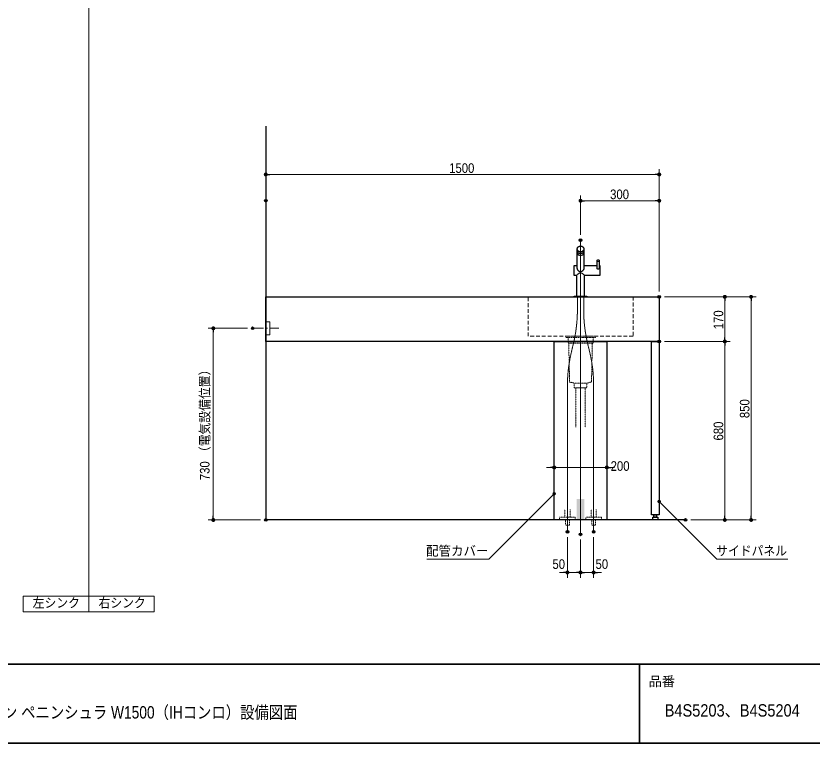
# Model space of a CAD drawing. Units: millimetres, scale not verified. Extents: x -6062 to 6062, y -3045 to 3045.
# Drawn here: x -3065 to -30, y -2770 to 0 of the extents above; entities that cross this region are included whole.
import ezdxf
from ezdxf.enums import TextEntityAlignment as Align

# ---------------------------------------------------------------- set-up
doc = ezdxf.new("R2010")
doc.units = ezdxf.units.MM
doc.header["$LTSCALE"] = 20
doc.header["$PDMODE"] = 32
doc.header["$PDSIZE"] = 10
doc.linetypes.add('USER1', pattern=[1.11, 0.71, -0.4])
doc.linetypes.add('USER2', pattern=[2.91, 1.76, -0.4, 0.35, -0.4])
for name, color, linetype, lineweight in [('0-0_1図面枠', 7, 'Continuous', 20), ('0-1_5ボウル・キャビネット', 7, 'Continuous', 15), ('0-2_2寸法-2', 7, 'Continuous', 15), ('0-3_0', 7, 'Continuous', 25), ('0-5_2寸法-1', 7, 'Continuous', 15), ('0-6_2寸法-3', 7, 'Continuous', 15), ('0-7_4給排水', 7, 'Continuous', 15)]:
    doc.layers.add(name, color=color, linetype=linetype, lineweight=lineweight)
doc.layers.add('0-4_Defpoints', color=7, linetype='Continuous')
doc.styles.add('ＭＳ Ｐゴシック', font='')
doc.styles.get('ＭＳ Ｐゴシック').set_extended_font_data('MS PGothic')

# ---------------------------------------------------------------- blocks, each defined once
blk = doc.blocks.new('グループ-2')
at = {"layer": '0-0_1図面枠', "lineweight": 35}
for p, q in [((-80000, -49400), (80000, -49400)), ((22000, -49400), (22000, -55400))]:
    blk.add_line(p, q, dxfattribs=at)
blk.add_lwpolyline([(-80000, 55400), (80000, 55400), (80000, -55400), (-80000, -55400)], close=True, dxfattribs=at)
blk = doc.blocks.new('図面枠')
at = {"layer": '0-0_1図面枠'}
blk.add_blockref('グループ-2', (0, 0), dxfattribs=at)
at = {"layer": '0-0_1図面枠', "style": 'ＭＳ Ｐゴシック'}
blk.add_text('品番', height=733.7, dxfattribs=at).set_placement((22696.5, -51284.2), align=Align.BOTTOM_LEFT)
blk = doc.blocks.new('_Dot')
at = {"layer": '0-3_0'}
blk.add_line((-10, 0), (-20, 0), dxfattribs=at)
for points in [[(0, 0), (-10, 0), (-9.92, 1.25)], [(0, 0), (-9.92, -1.25), (-10, 0)], [(0, 0), (-9.92, 1.25), (-9.69, 2.49)], [(0, 0), (-9.69, -2.49), (-9.92, -1.25)], [(0, 0), (-9.69, 2.49), (-9.3, 3.68)], [(0, 0), (-9.3, -3.68), (-9.69, -2.49)], [(0, 0), (-9.3, 3.68), (-8.76, 4.82)], [(0, 0), (-8.76, -4.82), (-9.3, -3.68)], [(0, 0), (-8.76, 4.82), (-8.09, 5.88)], [(0, 0), (-8.09, -5.88), (-8.76, -4.82)], [(0, 0), (-8.09, 5.88), (-7.29, 6.85)], [(0, 0), (-7.29, -6.85), (-8.09, -5.88)], [(0, 0), (-7.29, 6.85), (-6.37, 7.71)], [(0, 0), (-6.37, -7.71), (-7.29, -6.85)], [(0, 0), (-6.37, 7.71), (-5.36, 8.44)], [(0, 0), (-5.36, -8.44), (-6.37, -7.71)], [(0, 0), (-5.36, 8.44), (-4.26, 9.05)], [(0, 0), (-4.26, -9.05), (-5.36, -8.44)], [(0, 0), (-4.26, 9.05), (-3.09, 9.51)], [(0, 0), (-3.09, -9.51), (-4.26, -9.05)], [(0, 0), (-3.09, 9.51), (-1.87, 9.82)], [(0, 0), (-1.87, -9.82), (-3.09, -9.51)], [(0, 0), (-1.87, 9.82), (-0.63, 9.98)], [(0, 0), (-0.63, -9.98), (-1.87, -9.82)], [(0, 0), (-0.63, 9.98), (0.63, 9.98)], [(0, 0), (0.63, -9.98), (-0.63, -9.98)], [(0, 0), (0.63, 9.98), (1.87, 9.82)], [(0, 0), (1.87, 9.82), (3.09, 9.51)], [(0, 0), (3.09, 9.51), (4.26, 9.05)], [(0, 0), (4.26, 9.05), (5.36, 8.44)], [(0, 0), (5.36, 8.44), (6.37, 7.71)], [(0, 0), (6.37, 7.71), (7.29, 6.85)], [(0, 0), (7.29, 6.85), (8.09, 5.88)], [(0, 0), (8.09, 5.88), (8.76, 4.82)], [(0, 0), (8.76, 4.82), (9.3, 3.68)], [(0, 0), (9.3, 3.68), (9.69, 2.49)], [(0, 0), (9.69, 2.49), (9.92, 1.25)], [(0, 0), (9.92, 1.25), (10, 0)], [(0, 0), (1.87, -9.82), (0.63, -9.98)], [(0, 0), (3.09, -9.51), (1.87, -9.82)], [(0, 0), (4.26, -9.05), (3.09, -9.51)], [(0, 0), (5.36, -8.44), (4.26, -9.05)], [(0, 0), (6.37, -7.71), (5.36, -8.44)], [(0, 0), (7.29, -6.85), (6.37, -7.71)], [(0, 0), (8.09, -5.88), (7.29, -6.85)], [(0, 0), (8.76, -4.82), (8.09, -5.88)], [(0, 0), (9.3, -3.68), (8.76, -4.82)], [(0, 0), (9.69, -2.49), (9.3, -3.68)], [(0, 0), (9.92, -1.25), (9.69, -2.49)], [(0, 0), (10, 0), (9.92, -1.25)]]:
    blk.add_solid(points, dxfattribs=at)
blk = doc.blocks.new('グループ-10')
at = {"layer": '0-7_4給排水', "linetype": 'USER1'}
for p, q in [((18450, -24500), (16550, -24500)), ((18400, -24940), (16600, -24940)), ((17980, -27980), (17020, -27980))]:
    blk.add_line(p, q, dxfattribs=at)
blk.add_lwpolyline([(16350, -24500), (16550, -24500), (16550, -24940), (16600, -24940), (16663.4, -27888), (17020, -27980), (17020, -28340), (17980, -28340), (17980, -27980), (18336.6, -27888), (18400, -24940), (18450, -24940), (18450, -24500), (18650, -24500), (18650, -24400), (16350, -24400)], close=True, dxfattribs=at)
blk.add_lwpolyline([(17850, -31340), (17850, -28340), (17150, -28340), (17150, -31340)], dxfattribs=at)
at = {"layer": '0-7_4給排水'}
blk.add_solid([(17800, -36800), (17200, -36800), (17800, -38400), (17200, -38400)], dxfattribs=at)
blk = doc.blocks.new('グループ-18')
at = {"layer": '0-7_4給排水'}
blk.add_line((19000, -19208.5), (19000, -19271.2), dxfattribs=at)
at = {"layer": '0-7_4給排水', "lineweight": 30}
for points in [[(17475.9, -19492.4), (17450.9, -19487.4), (17426.8, -19479.2), (17403.8, -19468.3), (17382.2, -19455), (17361.9, -19439.8), (17342.9, -19423), (17325.6, -19404.8), (17309.4, -19384.9), (17294.8, -19363.8), (17281.8, -19341.7), (17270.8, -19318.8), (17262, -19295.4), (17255.4, -19271.7), (17251.4, -19248.4), (17250.4, -19236.9), (17250, -19225.6), (17250, -17750), (17251, -17730.5), (17254.2, -17710.6), (17259.7, -17690.4), (17267.6, -17670.3), (17277.9, -17650.6), (17290.8, -17631.5), (17305.9, -17613.5), (17323.2, -17596.9), (17342.4, -17581.9), (17363.2, -17568.8), (17385.2, -17557.7), (17408, -17548.7), (17431.2, -17541.9), (17454.5, -17537.1), (17477.5, -17534.4), (17500, -17533.5), (17522.5, -17534.4), (17545.5, -17537.1), (17568.8, -17541.9), (17592, -17548.7), (17614.8, -17557.7), (17636.8, -17568.8)], [(17636.8, -17568.8), (17657.6, -17581.9), (17676.8, -17596.9), (17694.1, -17613.5), (17709.2, -17631.5), (17722.1, -17650.6), (17732.4, -17670.3), (17740.3, -17690.4), (17745.8, -17710.6), (17749, -17730.5), (17750, -17750), (17750, -19225), (17749.7, -19236.1), (17748.7, -19247.4), (17744.9, -19270.3), (17738.7, -19293.3), (17730.3, -19316.3), (17719.7, -19338.8), (17707.3, -19360.6), (17693.1, -19381.5), (17677.3, -19401.5), (17659.8, -19420.3), (17640.8, -19437.6), (17620.4, -19453.2), (17598.8, -19466.8), (17575.9, -19478.1), (17551.8, -19486.6), (17526.9, -19492), (17514.2, -19493.5), (17501.4, -19494), (17488.6, -19493.7), (17475.9, -19492.4)], [(18809.5, -19293), (18802.4, -19289.8), (18795.7, -19285.9), (18789.4, -19281.4), (18783.6, -19276.4), (18778.3, -19271), (18773.6, -19265.1), (18769.6, -19258.9), (18766.2, -19252.4), (18763.5, -19245.7), (18761.6, -19238.9), (18760.4, -19232), (18760, -19225.1), (18760, -18650), (18760.3, -18643.8), (18761.3, -18637.4), (18763.1, -18630.9), (18765.6, -18624.5), (18768.9, -18618.2), (18773, -18612.1), (18777.9, -18606.3), (18783.4, -18601), (18789.6, -18596.2), (18796.2, -18592), (18803.3, -18588.5), (18810.6, -18585.6), (18818, -18583.4), (18825.4, -18581.9), (18832.8, -18581), (18840, -18580.7), (18847.2, -18581), (18854.6, -18581.9), (18862, -18583.4), (18869.4, -18585.6), (18876.7, -18588.5), (18883.8, -18592), (18890.4, -18596.2), (18896.6, -18601), (18902.1, -18606.3), (18907, -18612.1)], [(18907, -18612.1), (18911.1, -18618.2), (18914.4, -18624.5), (18916.9, -18630.9), (18918.7, -18637.4), (18919.7, -18643.8), (18920, -18650), (18920, -19225), (18919.6, -19231.8), (18918.5, -19238.7), (18916.6, -19245.5), (18913.9, -19252.2), (18910.6, -19258.6), (18906.6, -19264.8), (18902, -19270.7), (18896.7, -19276.1), (18890.9, -19281.2), (18884.7, -19285.6), (18878, -19289.6), (18870.9, -19292.8), (18863.5, -19295.5), (18855.8, -19297.4), (18848, -19298.5), (18840.2, -19298.9), (18832.3, -19298.6), (18824.5, -19297.4), (18816.9, -19295.6), (18809.5, -19293)], [(17426.8, -19479.2), (17403.8, -19468.3), (17382.2, -19455), (17361.9, -19439.8), (17342.9, -19423), (17325.6, -19404.8), (17309.4, -19384.9), (17294.8, -19363.8), (17281.8, -19341.7), (17270.8, -19318.8), (17262, -19295.4), (17255.4, -19271.7), (17251.4, -19248.4), (17250.4, -19236.9), (17250, -19225.6), (17250, -19050), (17000, -19050), (17000, -19750), (17200, -19750), (17200, -21340), (17800, -21340), (17800, -19750), (19000, -19750), (19000, -19050), (18920, -19050), (18920, -19225), (18919.6, -19231.8), (18918.5, -19238.7), (18916.6, -19245.5), (18913.9, -19252.2), (18910.6, -19258.6), (18906.6, -19264.8), (18902, -19270.7), (18896.7, -19276.1), (18890.9, -19281.2), (18884.7, -19285.6), (18878, -19289.6), (18870.9, -19292.8), (18863.5, -19295.5), (18855.8, -19297.4)], [(18824.5, -19297.4), (18816.9, -19295.6), (18809.5, -19293), (18802.4, -19289.8), (18795.7, -19285.9), (18789.4, -19281.4), (18783.6, -19276.4), (18778.3, -19271), (18773.6, -19265.1), (18769.6, -19258.9), (18766.2, -19252.4), (18763.5, -19245.7), (18761.6, -19238.9), (18760.4, -19232), (18760, -19225.1), (18760, -19050), (17750, -19050), (17750, -19225), (17749.7, -19236.1), (17748.7, -19247.4), (17744.9, -19270.3), (17738.7, -19293.3), (17730.3, -19316.3), (17719.7, -19338.8), (17707.3, -19360.6), (17693.1, -19381.5), (17677.3, -19401.5), (17659.8, -19420.3), (17640.8, -19437.6), (17620.4, -19453.2), (17598.8, -19466.8), (17575.9, -19478.1), (17551.8, -19486.6), (17526.9, -19492), (17514.2, -19493.5), (17501.4, -19494), (17488.6, -19493.7), (17475.9, -19492.4), (17450.9, -19487.4), (17426.8, -19479.2)], [(18855.8, -19297.4), (18848, -19298.5), (18840.2, -19298.9), (18832.3, -19298.6), (18824.5, -19297.4)]]:
    blk.add_lwpolyline(points, dxfattribs=at)
at = {"layer": '0-7_4給排水'}
for points in [[(17750, -17750), (17749, -17769.5), (17745.8, -17789.4), (17740.3, -17809.6), (17732.4, -17829.7), (17722.1, -17849.4), (17709.2, -17868.5), (17694.1, -17886.5), (17676.8, -17903.1), (17657.6, -17918.1), (17636.8, -17931.2), (17614.8, -17942.3), (17592, -17951.3), (17568.8, -17958.1), (17545.5, -17962.9), (17522.5, -17965.6), (17500, -17966.5), (17477.5, -17965.6), (17454.5, -17962.9), (17431.2, -17958.1), (17408, -17951.3), (17385.2, -17942.3), (17363.2, -17931.2), (17342.4, -17918.1), (17323.2, -17903.1), (17305.9, -17886.5), (17290.8, -17868.5), (17277.9, -17849.4), (17267.6, -17829.7), (17259.7, -17809.6), (17254.2, -17789.4), (17251, -17769.5), (17250, -17750)], [(17546.9, -18000.4), (17535.9, -18001), (17524.9, -18001.5), (17513.7, -18001.8), (17502.4, -18001.9), (17491.4, -18001.9), (17480.5, -18001.7), (17458.9, -18000.7), (17437.9, -17999.2), (17417.9, -17997.2), (17398.9, -17994.7), (17381.3, -17992), (17365.1, -17989.1), (17350.2, -17986.3), (17336.7, -17983.6), (17324.8, -17981.4), (17314.4, -17979.9), (17305.7, -17979.7), (17298.8, -17981), (17293.7, -17984.8), (17292, -17987.7), (17290.8, -17991.4), (17290.1, -17996), (17290, -18001.5), (17290, -18170.7), (17290.8, -18177.2), (17293.5, -18183.8), (17298.1, -18190.5), (17304.7, -18197.1), (17313.5, -18203.7), (17324.2, -18210), (17337, -18216), (17351.5, -18221.5), (17367.6, -18226.5), (17385.1, -18230.8), (17403.5, -18234.5), (17422.7, -18237.5), (17442.2, -18239.8), (17461.8, -18241.3), (17481.1, -18242.2)], [(17710, -18170.7), (17709.2, -18164.2), (17706.5, -18157.6), (17701.9, -18150.9), (17695.3, -18144.3), (17686.5, -18137.7), (17675.8, -18131.4), (17663, -18125.4), (17648.5, -18119.9), (17632.4, -18114.9), (17614.9, -18110.6), (17596.5, -18106.9), (17577.3, -18103.9), (17557.8, -18101.6), (17538.2, -18100.1), (17518.9, -18099.2), (17500, -18098.9), (17481.1, -18099.2), (17461.8, -18100.1), (17442.2, -18101.6), (17422.7, -18103.9), (17403.5, -18106.9), (17385.1, -18110.6), (17367.6, -18114.9), (17351.5, -18119.9), (17337, -18125.4), (17324.2, -18131.4), (17313.5, -18137.7), (17304.7, -18144.3), (17298.1, -18150.9), (17293.5, -18157.6), (17290.8, -18164.2), (17290, -18170.7)], [(17481.1, -18242.2), (17500, -18242.5), (17518.9, -18242.2), (17538.2, -18241.3), (17557.8, -18239.8), (17577.3, -18237.5), (17596.5, -18234.5), (17614.9, -18230.8), (17632.4, -18226.5), (17648.5, -18221.5), (17663, -18216), (17675.8, -18210), (17686.5, -18203.7), (17695.3, -18197.1), (17701.9, -18190.5), (17706.5, -18183.8), (17709.2, -18177.2), (17710, -18170.7), (17710, -17999.4), (17709.7, -17994.2), (17708.8, -17989.7), (17707.2, -17986.2), (17705, -17983.5), (17699, -17980.3), (17690.9, -17979.6), (17681.1, -17980.5), (17669.6, -17982.4), (17656.4, -17985), (17641.6, -17987.9), (17625.3, -17990.9), (17607.6, -17993.8), (17588.5, -17996.4), (17568.2, -17998.7), (17546.9, -18000.4)], [(18920, -18650), (18919.7, -18656.2), (18918.7, -18662.6), (18916.9, -18669.1), (18914.4, -18675.5), (18911.1, -18681.8), (18907, -18687.9), (18902.1, -18693.7), (18896.6, -18699), (18890.4, -18703.8), (18883.8, -18708), (18876.7, -18711.5), (18869.4, -18714.4), (18862, -18716.6), (18854.6, -18718.1), (18847.2, -18719), (18840, -18719.3), (18832.8, -18719), (18825.4, -18718.1), (18818, -18716.6), (18810.6, -18714.4), (18803.3, -18711.5), (18796.2, -18708), (18789.6, -18703.8), (18783.4, -18699), (18777.9, -18693.7), (18773, -18687.9), (18768.9, -18681.8), (18765.6, -18675.5), (18763.1, -18669.1), (18761.3, -18662.6), (18760.3, -18656.2), (18760, -18650)], [(17800, -19750), (17798.3, -19748.5), (17793.2, -19744.2), (17785.1, -19737.3), (17774, -19728), (17760.5, -19716.8), (17744.9, -19704.1), (17727.3, -19690.1), (17708.1, -19675.3), (17687.3, -19660), (17665.1, -19644.4), (17641.4, -19629.1), (17616.3, -19614.5), (17589.5, -19601.3), (17561.1, -19590.4), (17531.2, -19583), (17515.8, -19581), (17500.1, -19580.3), (17484.2, -19581), (17468.3, -19583), (17452.7, -19586.4), (17423, -19596.1), (17394.9, -19608.7), (17368.7, -19623), (17344.1, -19638.4), (17321.1, -19654), (17299.6, -19669.5), (17279.7, -19684.6), (17261.6, -19698.9), (17245.2, -19712.1), (17231, -19723.8), (17219.2, -19733.7), (17209.9, -19741.5), (17200, -19750), (17200.4, -19749.7), (17201.6, -19748.6), (17203.6, -19746.9)]]:
    blk.add_lwpolyline(points, dxfattribs=at)
at = {"layer": '0-7_4給排水', "lineweight": 30}
blk.add_lwpolyline([(17020, -21340), (17980, -21340), (17980, -21400), (17020, -21400)], close=True, dxfattribs=at)
blk = doc.blocks.new('グループ-19')
at = {"layer": '0-7_4給排水', "linetype": 'USER2'}
for p, q in [((17500, -17080), (17500, -39500)), ((16973, -24886.2), (16787, -25679.9)), ((18027, -24886.2), (18213, -25679.9))]:
    blk.add_line(p, q, dxfattribs=at)
for points in [[(17260, -21400), (17260, -22156.7), (17260, -22401.9)], [(17740, -21400), (17740, -22156.7), (17740, -22401.9)], [(16500, -28164.3), (16500, -28409.4), (16500, -29166.1), (16500, -39300)], [(18500, -28164.3), (18500, -28409.4), (18500, -29166.1), (18500, -39300)]]:
    blk.add_lwpolyline(points, dxfattribs=at)
at = {"layer": '0-7_4給排水', "linetype": 'USER1'}
for points in [[(16300, -37600), (16300, -38200), (16700, -38200), (16700, -37600)], [(18300, -37600), (18300, -38200), (18700, -38200), (18700, -37600)]]:
    blk.add_lwpolyline(points, dxfattribs=at)
for points in [[(15900, -38200), (17100, -38200), (17100, -38400), (15900, -38400)], [(17900, -38200), (19100, -38200), (19100, -38400), (17900, -38400)], [(16350, -38400), (16650, -38400), (16650, -38800), (16350, -38800)], [(18350, -38400), (18650, -38400), (18650, -38800), (18350, -38800)]]:
    blk.add_lwpolyline(points, close=True, dxfattribs=at)
at = {"layer": '0-7_4給排水', "linetype": 'USER2'}
for centre, start, end in [((6365.8, -22401.9), 346.81822, 0), ((28634.2, -22401.9), 180, 193.18178), ((27394.2, -28164.3), 166.81822, 180), ((7605.8, -28164.3), 0, 13.18178)]:
    blk.add_arc(centre, 10894.2, start, end, dxfattribs=at)
at = {"layer": '0-7_4給排水'}
blk.add_blockref('グループ-18', (0, 0), dxfattribs=at)

msp = doc.modelspace()

# ---------------------------------------------------------------- hatches: boundary and pattern name
at = {"layer": '0-6_2寸法-3'}
for points in [[(-1007.49, -1820, 1), (-1017.51, -1820, 1)], [(-607.49, -1850, 1), (-617.51, -1850, 1)]]:
    msp.add_hatch(color=256, dxfattribs=at).paths.add_polyline_path(points)

# ---------------------------------------------------------------- linework, layer by layer
at = {"layer": '0-0_1図面枠', "lineweight": 15}
msp.add_line((-2787.5, -2270), (-2787.5, 2530), dxfattribs=at)
for points in [[(-3037.5, -2210), (-2787.5, -2210), (-2787.5, -2270), (-3037.5, -2270)], [(-2787.5, -2210), (-2537.5, -2210), (-2537.5, -2270), (-2787.5, -2270)]]:
    msp.add_lwpolyline(points, close=True, dxfattribs=at)
at = {"layer": '0-1_5ボウル・キャビネット', "lineweight": 30}
for p in [(-2112.5, -420), (-512.5, -1920)]:
    msp.add_line(p, (-2112.5, -1920), dxfattribs=at)
at = {"layer": '0-1_5ボウル・キャビネット', "linetype": 'USER2'}
msp.add_line((-2062.5, -1190), (-2162.5, -1190), dxfattribs=at)
at = {"layer": '0-1_5ボウル・キャビネット', "lineweight": 30}
for points in [[(-2112.5, -1070), (-612.5, -1070), (-612.5, -1240), (-2112.5, -1240)], [(-1012.5, -1240), (-812.5, -1240), (-812.5, -1920), (-1012.5, -1920)], [(-642.5, -1240), (-612.5, -1240), (-612.5, -1900), (-642.5, -1900)], [(-637.5, -1910), (-617.5, -1910), (-617.5, -1920), (-637.5, -1920)], [(-632.5, -1900), (-622.5, -1900), (-622.5, -1910), (-632.5, -1910)]]:
    msp.add_lwpolyline(points, close=True, dxfattribs=at)
at = {"layer": '0-1_5ボウル・キャビネット', "linetype": 'USER1'}
msp.add_lwpolyline([(-1112.5, -1070), (-712.5, -1070), (-712.5, -1220), (-1112.5, -1220)], close=True, dxfattribs=at)
at = {"layer": '0-1_5ボウル・キャビネット'}
msp.add_lwpolyline([(-2112.5, -1165), (-2097.5, -1165), (-2097.5, -1215), (-2112.5, -1215)], close=True, dxfattribs=at)
at = {"layer": '0-2_2寸法-2'}
for p, q in [((-1027.51, -1720), (-1042.51, -1720)), ((-1012.5, -1700), (-1012.3, -1700)), ((-1012.5, -1720), (-812.5, -1720)), ((-812.5, -1700), (-812.3, -1700)), ((-797.49, -1720), (-782.49, -1720)), ((-962.5, -1985), (-962.5, -2140)), ((-912.5, -1995), (-912.5, -2140)), ((-912.5, -1995), (-912.5, -2140)), ((-862.5, -1985), (-862.5, -2140)), ((-977.51, -2120), (-992.51, -2120)), ((-962.5, -2120), (-912.5, -2120)), ((-927.51, -2120), (-942.51, -2120)), ((-862.5, -2120), (-912.5, -2120)), ((-897.49, -2120), (-882.49, -2120)), ((-847.49, -2120), (-832.49, -2120))]:
    msp.add_line(p, q, dxfattribs=at)
at = {"layer": '0-4_Defpoints'}
for p in [(-612.5, -604), (-2112.5, -704), (-612.5, -704), (-912.5, -854), (-612.5, -1070), (-362.5, -1070), (-2162.5, -1190), (-612.5, -1240), (-362.5, -1240), (-1012.5, -1720), (-812.5, -1720), (-2312.5, -1920), (-2112.5, -1920), (-512.5, -1920), (-362.5, -1920), (-362.5, -1920), (-262.5, -1920), (-962.5, -1965), (-912.5, -1975), (-862.5, -1965), (-912.5, -2120)]:
    msp.add_point(p, dxfattribs=at)
at = {"layer": '0-5_2寸法-1'}
for p, q in [((-2112.5, -684), (-2112.5, -584)), ((-2097.49, -604), (-627.51, -604)), ((-612.5, -684), (-612.5, -584)), ((-912.5, -834), (-912.5, -684)), ((-612.5, -1050), (-612.5, -684)), ((-897.49, -704), (-627.51, -704)), ((-592.5, -1070), (-342.5, -1070)), ((-362.5, -1085.01), (-362.5, -1224.99)), ((-342.5, -1070), (-242.5, -1070)), ((-262.5, -1085.01), (-262.5, -1904.99)), ((-2182.5, -1190), (-2332.5, -1190)), ((-2312.5, -1205.01), (-2312.5, -1904.99)), ((-592.5, -1240), (-342.5, -1240)), ((-592.5, -1240), (-342.5, -1240)), ((-362.5, -1255.01), (-362.5, -1904.99)), ((-2132.5, -1920), (-2332.5, -1920)), ((-492.5, -1920), (-342.5, -1920)), ((-342.5, -1920), (-242.5, -1920))]:
    msp.add_line(p, q, dxfattribs=at)
at = {"layer": '0-6_2寸法-3'}
for points in [[(-1012.5, -1820), (-1262.5, -2070), (-1498.83, -2070)], [(-612.5, -1850), (-392.5, -2070), (-122.79, -2070)]]:
    msp.add_lwpolyline(points, dxfattribs=at)
for centre in [(-1012.5, -1820), (-612.5, -1850)]:
    msp.add_circle(centre, 5.01, dxfattribs=at)

# ---------------------------------------------------------------- block references
at = {"layer": '0-0_1図面枠', "xscale": 0.05, "yscale": 0.05}
msp.add_blockref('図面枠', (-1787.5, 0), dxfattribs=at)
at = {"layer": '0-2_2寸法-2', "xscale": 0.7503418, "yscale": 0.7503418}
for p in [(-1012.5, -1720), (-962.5, -2120), (-912.5, -2120)]:
    msp.add_blockref('_Dot', p, dxfattribs=at)
at = {"layer": '0-2_2寸法-2', "xscale": 0.7503418, "yscale": 0.7503418, "rotation": 180}
for p in [(-812.5, -1720), (-912.5, -2120), (-862.5, -2120)]:
    msp.add_blockref('_Dot', p, dxfattribs=at)
at = {"layer": '0-5_2寸法-1', "xscale": 0.7503418, "yscale": 0.7503418}
for p, rotation in [((-2112.5, -604), 180), ((-912.5, -704), 180), ((-362.5, -1070), 90), ((-262.5, -1070), 90), ((-2312.5, -1190), 90), ((-362.5, -1240), 270), ((-362.5, -1240), 90), ((-2312.5, -1920), 270), ((-362.5, -1920), 270), ((-262.5, -1920), 270)]:
    msp.add_blockref('_Dot', p, dxfattribs=dict(at, rotation=rotation))
for p in [(-612.5, -604), (-612.5, -704)]:
    msp.add_blockref('_Dot', p, dxfattribs=at)
at = {"layer": '0-7_4給排水', "xscale": 0.05, "yscale": 0.05}
for name in ['グループ-19', 'グループ-10']:
    msp.add_blockref(name, (-1787.5, 0), dxfattribs=at)

# ---------------------------------------------------------------- texts
at = {"layer": '0-0_1図面枠', "style": 'ＭＳ Ｐゴシック'}
for s, height, width, p in [('左シンク', 36.66, 0.9, (-3001.06, -2264.92)), ('右シンク', 36.66, 0.9, (-2750.19, -2264.92)), ('ステンレス コンパクトキッチン ペニンシュラ W1500（IHコンロ）設備図面', 47.17, 0.85, (-3839.98, -2690.7)), ('B4S5203、B4S5204', 47.17, 0.9, (-591.72, -2683.26))]:
    msp.add_text(s, height=height, dxfattribs=dict(at, width=width)).set_placement(p, align=Align.BOTTOM_LEFT)
at = {"layer": '0-2_2寸法-2', "style": 'ＭＳ Ｐゴシック', "width": 0.9}
for s, p in [('200', (-797.73, -1743.97)), ('50', (-1019.68, -2117.52)), ('50', (-855.37, -2117.52))]:
    msp.add_text(s, height=36.66, dxfattribs=at).set_placement(p, align=Align.BOTTOM_LEFT)
at = {"layer": '0-5_2寸法-1', "style": 'ＭＳ Ｐゴシック', "width": 0.9}
for s, p in [('1500', (-1413.41, -608.96)), ('300', (-799.78, -708.96))]:
    msp.add_text(s, height=36.66, dxfattribs=at).set_placement(p, align=Align.BOTTOM_LEFT)
for s, p in [('170', (-357.54, -1193.61)), ('730 （電気設備位置）', (-2315.9, -1768.65)), ('850', (-257.54, -1532.18)), ('680', (-357.54, -1617.38))]:
    msp.add_text(s, height=36.66, rotation=90, dxfattribs=at).set_placement(p, align=Align.BOTTOM_LEFT)
at = {"layer": '0-6_2寸法-3', "style": 'ＭＳ Ｐゴシック'}
for s, height, width, p in [('配管カバー', 36.69, 0.95, (-1501.34, -2066.84)), ('サイドパネル', 36.66, 0.9, (-395.38, -2066.47))]:
    msp.add_text(s, height=height, dxfattribs=dict(at, width=width)).set_placement(p, align=Align.BOTTOM_LEFT)

doc.saveas('drawing.dxf')
